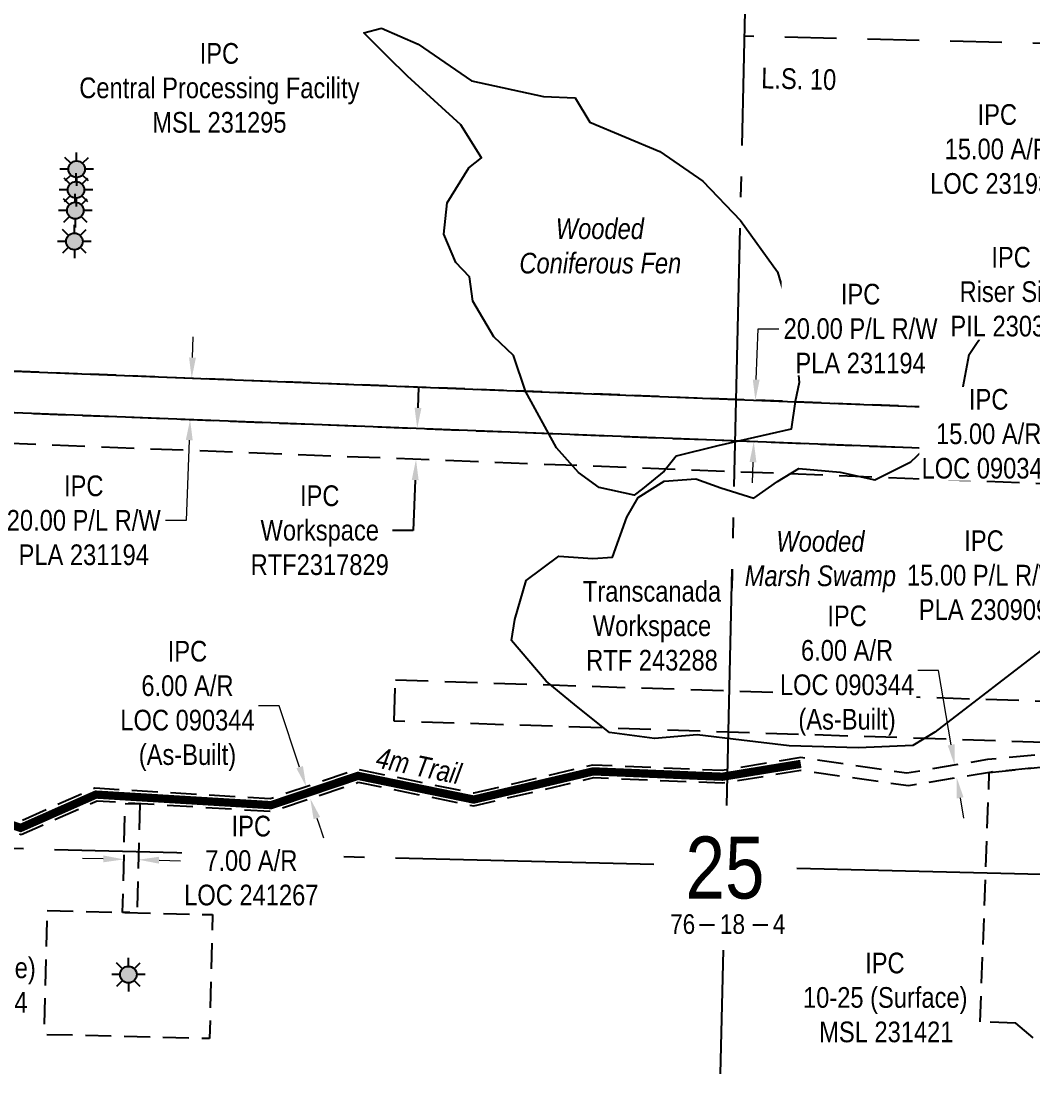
# Model space of a CAD drawing. Extents: x 394645 to 397219, y 6164206 to 6166343.
# Drawn here: x 395229 to 395719, y 6164229 to 6164738 of the extents above; entities that cross this region are included whole.
import ezdxf
from ezdxf.enums import TextEntityAlignment as Align

# ---------------------------------------------------------------- set-up
doc = ezdxf.new("R2010")
doc.units = 0
doc.header["$LTSCALE"] = 5
doc.header["$PDSIZE"] = 0.5
for name, pattern in [('foc-ACCESSROAD', [3.75, 2.5, -1.25]), ('foc-LSD', [8, 5, -3]), ('foc-QUARTERLINE', [33, 25, -3, 2, -3]), ('HIDDEN2', [4.7625, 3.175, -1.5875])]:
    doc.linetypes.add(name, pattern=pattern)
doc.layers.get('Defpoints').update_dxf_attribs({"color": 9})
for name, color, linetype in [('10', 1, 'Continuous'), ('9', 3, 'Continuous'), ('AS-ROADS', 254, 'Continuous'), ('C-AR', 13, 'foc-ACCESSROAD'), ('C-RW', 13, 'Continuous'), ('C-WS', 13, 'foc-ACCESSROAD'), ('C-WS-S', 8, 'Continuous'), ('L-SECLBL', 7, 'Continuous'), ('L-SECQ', 8, 'foc-QUARTERLINE'), ('L-SECTION-LSD', 7, 'foc-LSD'), ('T-EXISTING TFA', 220, 'HIDDEN2'), ('T-EXISTING TFA-T', 220, 'Continuous'), ('WETLAND', 143, 'Continuous'), ('WETLAND-T', 146, 'Continuous')]:
    doc.layers.add(name, color=color, linetype=linetype)
for name, color, linetype, lineweight in [('C-AR-T', 13, 'Continuous', 9), ('C-RW-T', 13, 'Continuous', 9), ('C-WS-T', 13, 'Continuous', 9), ('T-TEXT', 48, 'Continuous', 18)]:
    doc.layers.add(name, color=color, linetype=linetype, lineweight=lineweight)
doc.styles.add('100L', font='ARIALN.TTF', dxfattribs={"height": 11})
doc.styles.add('80CG', font='ARIALN.TTF', dxfattribs={"height": 10})
doc.styles.add('80L', font='ARIALN.TTF', dxfattribs={"height": 10})
doc.styles.add('SIMPLEX', font='ARIALN.TTF')
doc.dimstyles.new('Compass 5 000', dxfattribs={"dimscale": 5, "dimtxt": 9, "dimasz": 2, "dimexe": 0.2, "dimexo": 0.0625, "dimgap": 0.5, "dimtad": 0, "dimtih": 1, "dimtoh": 1, "dimzin": 0, "dimdsep": 46, "dimtxsty": '80CG', "dimcen": 0.1, "dimse1": 1, "dimse2": 1, "dimclrd": 256, "dimclrt": 256, "dimaunit": 1, "dimadec": 4, "dimazin": 0, "dimtfac": 0.06, "dimtofl": 0, "dimtmove": 0, "dimatfit": 1, "dimfxl": 0.2, "dimtolj": 1, "dimtzin": 0, "dimlwd": -1, "dimarcsym": 0})

# ---------------------------------------------------------------- blocks, each defined once
blk = doc.blocks.new('*D372')
at = {"layer": 'Defpoints', "color": 0, "transparency": 16777216}
for p in [(395421.28, 6164541.18), (395420.15, 6164526.22), (395420.69, 6164526.2)]:
    blk.add_point(p, dxfattribs=at)
at = {"layer": 'T-EXISTING TFA-T', "transparency": 16777216}
for p, q in [((395421.12, 6164551.2), (395421.51, 6164561.19)), ((395419.76, 6164516.23), (395418.81, 6164491.9)), ((395418.81, 6164491.9), (395408.81, 6164491.9))]:
    blk.add_line(p, q, dxfattribs=at)
for points in [[(395419.46, 6164551.26), (395422.79, 6164551.13), (395420.73, 6164541.21)], [(395418.09, 6164516.29), (395421.42, 6164516.16), (395420.15, 6164526.22)]]:
    blk.add_solid(points, dxfattribs=at)
at = {"layer": 'T-EXISTING TFA-T', "transparency": 16777216, "insert": (395373.58, 6164491.9), "char_height": 10, "attachment_point": 5, "style": '80CG', "bg_fill": 3, "box_fill_scale": 1.1, "bg_fill_color": 256, "bg_fill_true_color": 13158600, "bg_fill_transparency": 0}
blk.add_mtext('\\A1;IPC\\PWorkspace\\PRTF2317829', dxfattribs=at)
blk = doc.blocks.new('*D376')
at = {"layer": 'C-AR-T', "transparency": 16777216}
for p, q in [((395792.58, 6164674.18), (395734.85, 6164676.29)), ((395827.57, 6164672.9), (395837.56, 6164672.53))]:
    blk.add_line(p, q, dxfattribs=at)
for points in [[(395792.64, 6164675.84), (395792.52, 6164672.51), (395802.57, 6164673.81)], [(395827.63, 6164674.56), (395827.51, 6164671.23), (395817.57, 6164673.26)]]:
    blk.add_solid(points, dxfattribs=at)
at = {"layer": 'Defpoints', "color": 0, "transparency": 16777216}
for p in [(395802.57, 6164673.81), (395801.63, 6164648.11), (395816.63, 6164647.56)]:
    blk.add_point(p, dxfattribs=at)
at = {"layer": 'C-AR-T', "transparency": 16777216, "insert": (395701.34, 6164676.29), "char_height": 10, "attachment_point": 5, "style": '80CG', "bg_fill": 3, "box_fill_scale": 1.1, "bg_fill_color": 256, "bg_fill_true_color": 13158600, "bg_fill_transparency": 0}
blk.add_mtext('\\A1;IPC\\P15.00 A/R\\PLOC 231931', dxfattribs=at)
blk = doc.blocks.new('*D377')
at = {"layer": 'C-AR-T', "transparency": 16777216}
for p, q in [((395268.86, 6164332.99), (395258.86, 6164333.23)), ((395295.85, 6164332.35), (395306.18, 6164332.11))]:
    blk.add_line(p, q, dxfattribs=at)
for points in [[(395268.89, 6164334.66), (395268.82, 6164331.32), (395278.85, 6164332.75)], [(395295.88, 6164334.02), (395295.81, 6164330.69), (395285.85, 6164332.59)]]:
    blk.add_solid(points, dxfattribs=at)
at = {"layer": 'Defpoints', "color": 0, "transparency": 16777216}
for p in [(395285.85, 6164332.59), (395278.68, 6164325.35), (395285.67, 6164325.19)]:
    blk.add_point(p, dxfattribs=at)
at = {"layer": 'C-AR-T', "transparency": 16777216, "insert": (395340.48, 6164332.11), "char_height": 10, "attachment_point": 5, "style": '80CG', "bg_fill": 3, "box_fill_scale": 1.1, "bg_fill_color": 256, "bg_fill_true_color": 13158600, "bg_fill_transparency": 0}
blk.add_mtext('\\A1;IPC\\P7.00 A/R\\PLOC 241267', dxfattribs=at)
blk = doc.blocks.new('*D378')
at = {"layer": 'C-AR-T', "transparency": 16777216}
for p, q in [((395353.89, 6164406.94), (395343.89, 6164406.94)), ((395363.87, 6164377.36), (395353.89, 6164406.94)), ((395372.18, 6164352.73), (395375.38, 6164343.25))]:
    blk.add_line(p, q, dxfattribs=at)
for points in [[(395365.45, 6164377.9), (395362.29, 6164376.83), (395367.06, 6164367.89)], [(395373.76, 6164353.26), (395370.6, 6164352.2), (395368.98, 6164362.21)]]:
    blk.add_solid(points, dxfattribs=at)
at = {"layer": 'Defpoints', "color": 0, "transparency": 16777216}
for p in [(395386.8, 6164374.55), (395367.06, 6164367.89), (395388.72, 6164368.86)]:
    blk.add_point(p, dxfattribs=at)
at = {"layer": 'C-AR-T', "transparency": 16777216, "insert": (395309.6, 6164406.94), "char_height": 10, "attachment_point": 5, "style": '80CG'}
blk.add_mtext('\\A1;IPC\\P6.00 A/R\\PLOC 090344\\P(As-Built)', dxfattribs=at)
blk = doc.blocks.new('*D379')
at = {"layer": 'C-AR-T', "transparency": 16777216}
for p, q in [((395672.95, 6164424.03), (395662.95, 6164424.03)), ((395679.02, 6164388.16), (395672.95, 6164424.03)), ((395683.36, 6164362.5), (395685.03, 6164352.64))]:
    blk.add_line(p, q, dxfattribs=at)
for points in [[(395680.66, 6164388.43), (395677.38, 6164387.88), (395680.69, 6164378.3)], [(395685, 6164362.78), (395681.72, 6164362.23), (395681.69, 6164372.36)]]:
    blk.add_solid(points, dxfattribs=at)
at = {"layer": 'Defpoints', "color": 0, "transparency": 16777216}
for p in [(395671.02, 6164376.66), (395680.69, 6164378.3), (395672.02, 6164370.73)]:
    blk.add_point(p, dxfattribs=at)
at = {"layer": 'C-AR-T', "transparency": 16777216, "insert": (395628.66, 6164424.03), "char_height": 10, "attachment_point": 5, "style": '80CG', "bg_fill": 3, "box_fill_scale": 1.1, "bg_fill_color": 256, "bg_fill_true_color": 13158600, "bg_fill_transparency": 0}
blk.add_mtext('\\A1;IPC\\P6.00 A/R\\PLOC 090344\\P(As-Built)', dxfattribs=at)
blk = doc.blocks.new('*D382')
at = {"layer": 'C-AR-T', "transparency": 16777216}
for p, q in [((395787.9, 6164536.61), (395731.51, 6164538.55)), ((395822.88, 6164535.41), (395832.87, 6164535.06))]:
    blk.add_line(p, q, dxfattribs=at)
for points in [[(395787.95, 6164538.27), (395787.84, 6164534.94), (395797.89, 6164536.27)], [(395822.94, 6164537.07), (395822.82, 6164533.74), (395812.89, 6164535.75)]]:
    blk.add_solid(points, dxfattribs=at)
at = {"layer": 'Defpoints', "color": 0, "transparency": 16777216}
for p in [(395798.49, 6164553.78), (395813.49, 6164553.27), (395797.89, 6164536.27)]:
    blk.add_point(p, dxfattribs=at)
at = {"layer": 'C-AR-T', "transparency": 16777216, "insert": (395697.18, 6164538.55), "char_height": 10, "attachment_point": 5, "style": '80CG', "bg_fill": 3, "box_fill_scale": 1.1, "bg_fill_color": 256, "bg_fill_true_color": 13158600, "bg_fill_transparency": 0}
blk.add_mtext('\\A1;IPC\\P15.00 A/R\\PLOC 090345', dxfattribs=at)
blk = doc.blocks.new('*D385')
at = {"layer": 'C-RW-T', "transparency": 16777216}
for p, q in [((395755.77, 6164469.4), (395734, 6164470.15)), ((395790.75, 6164468.19), (395800.74, 6164467.85))]:
    blk.add_line(p, q, dxfattribs=at)
for points in [[(395755.83, 6164471.06), (395755.71, 6164467.73), (395765.77, 6164469.05)], [(395790.8, 6164469.86), (395790.69, 6164466.53), (395780.75, 6164468.54)]]:
    blk.add_solid(points, dxfattribs=at)
at = {"layer": 'Defpoints', "color": 0, "transparency": 16777216}
for p in [(395765.77, 6164469.05), (395765.32, 6164456.25), (395780.31, 6164455.73)]:
    blk.add_point(p, dxfattribs=at)
at = {"layer": 'C-RW-T', "transparency": 16777216, "insert": (395694.91, 6164470.15), "char_height": 10, "attachment_point": 5, "style": '80CG'}
blk.add_mtext('\\A1;IPC\\P15.00 P/L R/W\\PPLA 230909', dxfattribs=at)
blk = doc.blocks.new('*D386')
at = {"layer": 'C-RW-T', "transparency": 16777216}
for p, q in [((395312.03, 6164575.46), (395312.42, 6164585.45)), ((395310.47, 6164535.5), (395308.96, 6164496.69)), ((395308.96, 6164496.69), (395298.96, 6164496.69))]:
    blk.add_line(p, q, dxfattribs=at)
for points in [[(395310.36, 6164575.52), (395313.69, 6164575.39), (395311.64, 6164565.47)], [(395308.8, 6164535.56), (395312.13, 6164535.43), (395310.86, 6164545.49)]]:
    blk.add_solid(points, dxfattribs=at)
at = {"layer": 'Defpoints', "color": 0, "transparency": 16777216}
for p in [(395265.9, 6164567.25), (395265.12, 6164547.27), (395310.86, 6164545.49)]:
    blk.add_point(p, dxfattribs=at)
at = {"layer": 'C-RW-T', "transparency": 16777216, "insert": (395259.42, 6164496.69), "char_height": 10, "attachment_point": 5, "style": '80CG'}
blk.add_mtext('\\A1;IPC\\P20.00 P/L R/W\\PPLA 231194', dxfattribs=at)
blk = doc.blocks.new('*D387')
at = {"layer": 'C-RW-T', "transparency": 16777216}
for p, q in [((395584.71, 6164564.8), (395585.67, 6164589.41)), ((395585.67, 6164589.41), (395595.67, 6164589.41)), ((395583.15, 6164524.87), (395582.76, 6164514.88))]:
    blk.add_line(p, q, dxfattribs=at)
for points in [[(395583.05, 6164564.86), (395586.38, 6164564.73), (395584.32, 6164554.81)], [(395581.49, 6164524.93), (395584.82, 6164524.8), (395583.54, 6164534.86)]]:
    blk.add_solid(points, dxfattribs=at)
at = {"layer": 'Defpoints', "color": 0, "transparency": 16777216}
for p in [(395584.32, 6164554.81), (395617.86, 6164553.5), (395617.09, 6164533.55)]:
    blk.add_point(p, dxfattribs=at)
at = {"layer": 'C-RW-T', "transparency": 16777216, "insert": (395635.21, 6164589.41), "char_height": 10, "attachment_point": 5, "style": '80CG', "bg_fill": 3, "box_fill_scale": 1.1, "bg_fill_color": 256, "bg_fill_true_color": 13158600, "bg_fill_transparency": 0}
blk.add_mtext('\\A1;IPC\\P20.00 P/L R/W\\PPLA 231194', dxfattribs=at)
blk = doc.blocks.new('GAS')
h = blk.add_hatch(color=255)
h.dxf.hatch_style = 1
edge = h.paths.add_edge_path()
edge.add_arc((0, 0), 0.9, 0, 360)
for p, q in [((-0.57, 0.57), (-1.14, 1.14)), ((0, 0.81), (0, 1.62)), ((0.57, 0.57), (1.14, 1.14)), ((-0.81, 0), (-1.62, 0)), ((1.62, 0), (0.81, 0)), ((-0.57, -0.57), (-1.14, -1.14)), ((0, -0.81), (0, -1.62)), ((1.14, -1.14), (0.57, -0.57))]:
    blk.add_line(p, q)
blk.add_circle((0, 0), 0.8)
blk = doc.blocks.new('L-SECLBL')
at = {"layer": '9', "color": 7}
for p, q in [((-5.08, -27.83), (-12.29, -27.83)), ((20.7, -27.83), (13.5, -27.83))]:
    blk.add_line(p, q, dxfattribs=at)
at = {"layer": '10', "color": 2, "style": 'SIMPLEX'}
blk.add_attdef('SEC', text='', height=30, dxfattribs=at).set_placement((0, 0), align=Align.MIDDLE)
at = {"layer": '10', "color": 5, "style": '80L'}
blk.add_attdef('TWP', text='', height=9.5, dxfattribs=at).set_placement((-14.43, -27.37), align=Align.MIDDLE_RIGHT)
blk.add_attdef('RGE', text='', height=9.5, dxfattribs=at).set_placement((3.62, -27.37), align=Align.MIDDLE_CENTER)
blk.add_attdef('MER', text='', height=9.5, dxfattribs=at).set_placement((23.17, -27.37), align=Align.MIDDLE_LEFT)

msp = doc.modelspace()

# ---------------------------------------------------------------- linework, layer by layer
at = {"layer": 'AS-ROADS', "const_width": 3.999, "flags": 128}
msp.add_lwpolyline([(395606.298, 6164378.943), (395568.374, 6164372.727), (395505.881, 6164375.319), (395448.094, 6164361.685), (395392.035, 6164373.149), (395350.032, 6164358.976), (395265.308, 6164364.09), (395228.939, 6164347.981), (395195.273, 6164359.201)], dxfattribs=at)
at = {"layer": 'C-AR', "flags": 128}
for points in [[(395137.65, 6164365.417), (395171.077, 6164364.104), (395229.092, 6164344.769), (395265.856, 6164361.053), (395350.436, 6164355.947), (395392.227, 6164370.049), (395448.14, 6164358.615), (395506.169, 6164372.306), (395568.556, 6164369.718), (395606.326, 6164375.909), (395658.406, 6164368.447), (395698.47, 6164375.154), (395728.314, 6164378.02), (395778.631, 6164378.705), (395793.622, 6164378.423), (395793.861, 6164384.413), (395777.861, 6164384.696), (395727.985, 6164384.014), (395696.64, 6164380.997), (395657.646, 6164374.397), (395606.27, 6164381.977), (395568.192, 6164375.736), (395505.593, 6164378.332), (395448.048, 6164364.755), (395391.843, 6164376.249), (395349.628, 6164362.005), (395264.76, 6164367.127), (395228.786, 6164351.193), (395172.166, 6164370.063), (395137.629, 6164371.42)], [(395286.486, 6164359.571), (395285.24, 6164306.907), (395278.245, 6164307.074), (395279.493, 6164359.845)]]:
    msp.add_lwpolyline(points, close=True, dxfattribs=at)
at = {"layer": 'C-RW'}
msp.add_lwpolyline([(395165.065, 6164591.187), (395185.046, 6164590.498), (395184.354, 6164570.427), (395846.583, 6164544.614), (395846.367, 6164529.617), (395784.206, 6164532.04), (395784.025, 6164527.045), (395163.687, 6164551.225)], close=True, dxfattribs=at)
at = {"layer": 'C-WS'}
msp.add_lwpolyline([(395790.176, 6164696.297), (395784.751, 6164547.024), (395574.888, 6164555.178), (395164.376, 6164571.206), (395174.704, 6164870.81), (395300.838, 6164865.794), (395300.794, 6164923.504), (395634.215, 6164912.859), (395834.134, 6164905.02), (395828.944, 6164771.165), (395812.549, 6164740.56), (395790.176, 6164696.297)], dxfattribs=at)
msp.add_lwpolyline([(395697.485, 6164374.807), (395728.314, 6164378.02), (395778.631, 6164378.705), (395773.346, 6164232.974), (395733.115, 6164234.446), (395710.347, 6164253.53), (395693.096, 6164254.157)], close=True, dxfattribs=at)
at = {"layer": 'C-WS', "flags": 128}
msp.add_lwpolyline([(395241.774, 6164307.944), (395321.713, 6164306.037), (395320.294, 6164246.073), (395240.33, 6164247.986)], close=True, dxfattribs=at)
at = {"layer": 'L-SECQ'}
for p, q in [((395535.128, 6164330.222), (394764.679, 6164349.341)), ((395604.387, 6164328.503), (396373.723, 6164309.411)), ((395568.689, 6164288.83), (395567.294, 6164228.968))]:
    msp.add_line(p, q, dxfattribs=at)
at = {"layer": 'L-SECTION-LSD'}
msp.add_line((396383.354, 6164711.35), (395578.99, 6164730.885), dxfattribs=at)
at = {"layer": 'T-EXISTING TFA'}
for points in [[(395163.687, 6164551.225), (395784.025, 6164527.045), (395783.48, 6164512.06), (395163.013, 6164536.245), (395163.687, 6164551.225)], [(395410.231, 6164419.613), (395748.673, 6164408.484), (395748.015, 6164388.495), (395409.574, 6164399.624)]]:
    msp.add_lwpolyline(points, close=True, dxfattribs=at)
at = {"layer": 'WETLAND'}
msp.add_lwpolyline([(395403.481, 6164734.871), (395421.143, 6164726.985), (395447.026, 6164709.385), (395481.881, 6164701.792), (395497.207, 6164701.167), (395504.313, 6164689.369), (395538.133, 6164675.22), (395558.839, 6164660.725), (395577.115, 6164641.84), (395595.075, 6164616.897), (395603.11, 6164589.56), (395605.428, 6164563.407), (395603.598, 6164554.256), (395601.667, 6164540.777), (395566.181, 6164532.735), (395546.001, 6164527.702), (395540.112, 6164520.547), (395529.67, 6164511.925), (395525.753, 6164508.981), (395508.808, 6164512.552), (395498.711, 6164519.909), (395488.153, 6164531.759), (395473.164, 6164559.266), (395467.387, 6164576.52), (395457.724, 6164585.493), (395447.716, 6164602.748), (395445.991, 6164614.482), (395439.434, 6164621.384), (395433.567, 6164635.188), (395435.293, 6164650.372), (395445.646, 6164667.282), (395451.857, 6164672.114), (395441.849, 6164687.988), (395416.112, 6164711.555), (395406.532, 6164720.89), (395394.881, 6164732.541), (395403.481, 6164734.871)], close=True, dxfattribs=at)
msp.add_lwpolyline([(395726.428, 6164436.884), (395671.095, 6164394.28), (395660.428, 6164387.77), (395634.24, 6164386.707), (395600.648, 6164387.656), (395577.647, 6164390.368), (395556.225, 6164392.989), (395535.538, 6164391.213), (395513.732, 6164394.055), (395497.845, 6164406.847), (395483.106, 6164418.979), (395466.422, 6164438.546), (395468, 6164448.747), (395473.444, 6164467.632), (395489.164, 6164479.392), (395505.724, 6164478.239), (395515.261, 6164478.876), (395522.119, 6164498.273), (395527.62, 6164507.852), (395540.143, 6164515.64), (395555.446, 6164516.737), (395567.669, 6164512.469), (395583.606, 6164507.393), (395594.957, 6164515.447), (395605.416, 6164521.771), (395625.306, 6164520.03), (395642.111, 6164516.29), (395659.437, 6164524.988), (395671.584, 6164536.559), (395682.876, 6164551.211), (395687.771, 6164576.913), (395687.769, 6164576.962), (395695.9, 6164589.217), (395714.301, 6164614.044), (395718.975, 6164629.524)], dxfattribs=at)

# ---------------------------------------------------------------- block references
at = {"layer": 'C-WS-S'}
for p, xscale, yscale, zscale in [((395255.991, 6164666.586), 4.998209999999943, 4.998209999999943, 4.998209999999943), ((395255.688, 6164656.573), 4.998209999999943, 4.998209999999943, 4.998209999999943), ((395255.322, 6164646.561), 4.998209999999943, 4.998209999999943, 4.998209999999943), ((395254.902, 6164631.652), 4.998209999999943, 4.998209999999943, 4.998209999999943), ((395281.033, 6164277.015), 4.999999999999959, 4.999999999999959, 4.999999999999959)]:
    msp.add_blockref('GAS', p, dxfattribs=dict(at, xscale=xscale, yscale=yscale, zscale=zscale))
at = {"layer": 'L-SECLBL', "color": 2, "xscale": 0.9996420000000104, "yscale": 0.9996420000000104, "zscale": 0.9996420000000104}
msp.add_blockref('L-SECLBL', (395569.621, 6164328.817), dxfattribs=at).add_auto_attribs({'SEC': '25', 'TWP': '76', 'RGE': '18', 'MER': '4'})

# ---------------------------------------------------------------- texts
at = {"layer": 'C-WS-T', "insert": (395325.038, 6164705.862), "char_height": 9.99642, "width": 135.56305, "attachment_point": 5, "style": '80CG'}
msp.add_mtext('\\A1;IPC\\PCentral Processing Facility\\PMSL 231295', dxfattribs=at)
at = {"layer": 'C-WS-T', "attachment_point": 1, "style": '80L'}
for s, width, gutter_width, insert, char_height in [('\\pi36.144;IPC\\P\\pi8.8527;6-25 (Surface)\\P\\pi13.136;MSL 240954', 89.81821, 50.018, (395154.148, 6164301.962), 9.99976), ('\\pi30.721;IPC\\P\\pi0.66367;10-25 (Surface)\\P\\pi8.4984;MSL 231421', 78.96596, 50, (395606.697, 6164287.63), 9.99633)]:
    msp.add_mtext_dynamic_manual_height_columns(s, width=width, gutter_width=gutter_width, heights=[0], dxfattribs=dict(at, insert=insert, char_height=char_height))
at = {"layer": 'T-TEXT', "insert": (395402.229, 6164387.087), "char_height": 9.99639, "attachment_point": 1, "rotation": 348.44243, "style": '80L'}
msp.add_mtext_dynamic_manual_height_columns('{\\fArial Narrow|b0|i1|c0|p34;4m Trail}', width=41.95539, gutter_width=50, heights=[0], dxfattribs=at)

# ---------------------------------------------------------------- dimensions: what is measured, and where the dimension line sits
at = {"layer": 'C-RW-T'}
dim = msp.add_linear_dim(base=(395310.858, 6164545.488), p1=(395265.899, 6164567.249), p2=(395265.121, 6164547.271), angle=267.76779, text='IPC\\P20.00 P/L R/W\\PPLA 231194', dimstyle='Compass 5 000', dxfattribs=at)
dim.commit()
dim.dimension.update_dxf_attribs({"geometry": '*D386', "text_midpoint": (395259.417, 6164496.693), "dimtype": 161})

# ---------------------------------------------------------------- next in the draw order: texts
at = {"layer": 'C-WS-T', "insert": (395677.826, 6164629.03), "char_height": 9.99976, "attachment_point": 1, "style": '80L', "bg_fill": 3, "box_fill_scale": 1.15, "bg_fill_color": 256, "bg_fill_true_color": 256, "bg_fill_transparency": 0}
msp.add_mtext_dynamic_manual_height_columns('\\pi20.63;IPC\\P\\pi5.2583;Riser Site\\P\\pi0.81436;PIL 230320', width=58.78971, gutter_width=50.018, heights=[0], dxfattribs=at)
at = {"layer": 'T-EXISTING TFA-T', "insert": (395534.308, 6164445.679), "char_height": 10, "width": 66.46426, "attachment_point": 5, "style": '80CG', "bg_fill": 3, "box_fill_scale": 1.1, "bg_fill_color": 256, "bg_fill_true_color": 13158600, "bg_fill_transparency": 0}
msp.add_mtext('\\A1;Transcanada\\PWorkspace\\PRTF 243288', dxfattribs=at)
at = {"layer": 'WETLAND-T', "char_height": 9.99633, "attachment_point": 1, "style": '80L', "bg_fill": 3, "box_fill_scale": 1.1, "bg_fill_color": 256, "bg_fill_transparency": 0}
for s, insert in [('\\pi20.262;{\\fArial Narrow|b0|i1|c0|p34;Wooded \\P\\pi2.6629;Coniferous Fen}', (395467.503, 6164642.816)), ('\\pi20.262;{\\fArial Narrow|b0|i1|c0|p34;Wooded \\P\\pi4.9608;Marsh Swamp}', (395574.199, 6164491.585))]:
    msp.add_mtext_dynamic_manual_height_columns(s, width=82.30302, gutter_width=50, heights=[0], dxfattribs=dict(at, insert=insert))

# ---------------------------------------------------------------- next in the draw order: dimensions: what is measured, and where the dimension line sits
at = {"layer": 'C-AR-T'}
for base, p1, p2, angle, text, picture, middle in [((395802.574, 6164673.812), (395816.632, 6164647.557), (395801.633, 6164648.106), 177.90253, 'IPC\\P15.00 A/R\\PLOC 231931', '*D376', (395701.335, 6164676.292)), ((395797.89, 6164536.265), (395813.488, 6164553.268), (395798.492, 6164553.783), 178.03172, 'IPC\\P15.00 A/R\\PLOC 090345', '*D382', (395697.179, 6164538.546)), ((395285.848, 6164332.589), (395278.677, 6164325.351), (395285.673, 6164325.185), 358.64439, 'IPC\\P7.00 A/R\\PLOC 241267', '*D377', (395340.477, 6164332.107))]:
    dim = msp.add_linear_dim(base=base, p1=p1, p2=p2, angle=angle, text=text, dimstyle='Compass 5 000', override={"dimtfill": 1}, dxfattribs=at)
    dim.commit()
    dim.dimension.update_dxf_attribs({"geometry": picture, "text_midpoint": middle, "dimtype": 161})
at = {"layer": 'T-EXISTING TFA-T'}
dim = msp.add_linear_dim(base=(395420.148, 6164526.222), p1=(395421.277, 6164541.184), p2=(395420.693, 6164526.201), angle=267.76779, text='IPC\\PWorkspace\\PRTF2317829', dimstyle='Compass 5 000', override={"dimtfill": 1}, dxfattribs=at)
dim.commit()
dim.dimension.update_dxf_attribs({"geometry": '*D372', "text_midpoint": (395373.578, 6164491.901), "dimtype": 161})

# ---------------------------------------------------------------- next in the draw order: linework, layer by layer
at = {"layer": 'L-SECQ'}
msp.add_line((395588.359, 6165132.953), (395570.32, 6164358.81), dxfattribs=at)

# ---------------------------------------------------------------- next in the draw order: dimensions: what is measured, and where the dimension line sits
at = {"layer": 'C-AR-T', "color": 5}
dim = msp.add_linear_dim(base=(395680.688, 6164378.297), p1=(395672.022, 6164370.727), p2=(395671.018, 6164376.66), angle=99.60657, text='IPC\\P6.00 A/R\\PLOC 090344\\P(As-Built)', dimstyle='Compass 5 000', override={"dimtfill": 1}, dxfattribs=at)
dim.commit()
dim.dimension.update_dxf_attribs({"geometry": '*D379', "text_midpoint": (395628.657, 6164424.03), "dimtype": 161})
at = {"layer": 'C-AR-T', "color": 6}
dim = msp.add_linear_dim(base=(395367.064, 6164367.888), p1=(395388.717, 6164368.864), p2=(395386.799, 6164374.547), angle=108.64585, text='IPC\\P6.00 A/R\\PLOC 090344\\P(As-Built)', dimstyle='Compass 5 000', dxfattribs=at)
dim.commit()
dim.dimension.update_dxf_attribs({"geometry": '*D378', "text_midpoint": (395309.597, 6164406.938), "dimtype": 161})

# ---------------------------------------------------------------- next in the draw order: texts
at = {"layer": 'L-SECTION-LSD', "insert": (395585.238, 6164715.748), "char_height": 9.9964, "attachment_point": 1, "rotation": 358.64629, "style": '100L', "bg_fill": 3, "box_fill_scale": 1.15, "bg_fill_color": 256, "bg_fill_transparency": 0}
msp.add_mtext_dynamic_manual_height_columns('\\pi2.0417;L.S. 10', width=36.95405, gutter_width=55, heights=[0], dxfattribs=at)

# ---------------------------------------------------------------- next in the draw order: dimensions: what is measured, and where the dimension line sits
at = {"layer": 'C-RW-T', "color": 3}
dim = msp.add_linear_dim(base=(395765.766, 6164469.055), p1=(395780.31, 6164455.733), p2=(395765.325, 6164456.25), angle=178.02575, text='IPC\\P15.00 P/L R/W\\PPLA 230909', dimstyle='Compass 5 000', dxfattribs=at)
dim.commit()
dim.dimension.update_dxf_attribs({"geometry": '*D385', "text_midpoint": (395694.913, 6164470.15), "dimtype": 161})

# ---------------------------------------------------------------- next in the draw order: dimensions: what is measured, and where the dimension line sits
at = {"layer": 'C-RW-T'}
dim = msp.add_linear_dim(base=(395584.321, 6164554.807), p1=(395617.086, 6164533.552), p2=(395617.864, 6164553.498), angle=87.76611, text='IPC\\P20.00 P/L R/W\\PPLA 231194', dimstyle='Compass 5 000', override={"dimtfill": 1}, dxfattribs=at)
dim.commit()
dim.dimension.update_dxf_attribs({"geometry": '*D387', "text_midpoint": (395635.211, 6164589.414), "dimtype": 161})

doc.saveas('drawing.dxf')
